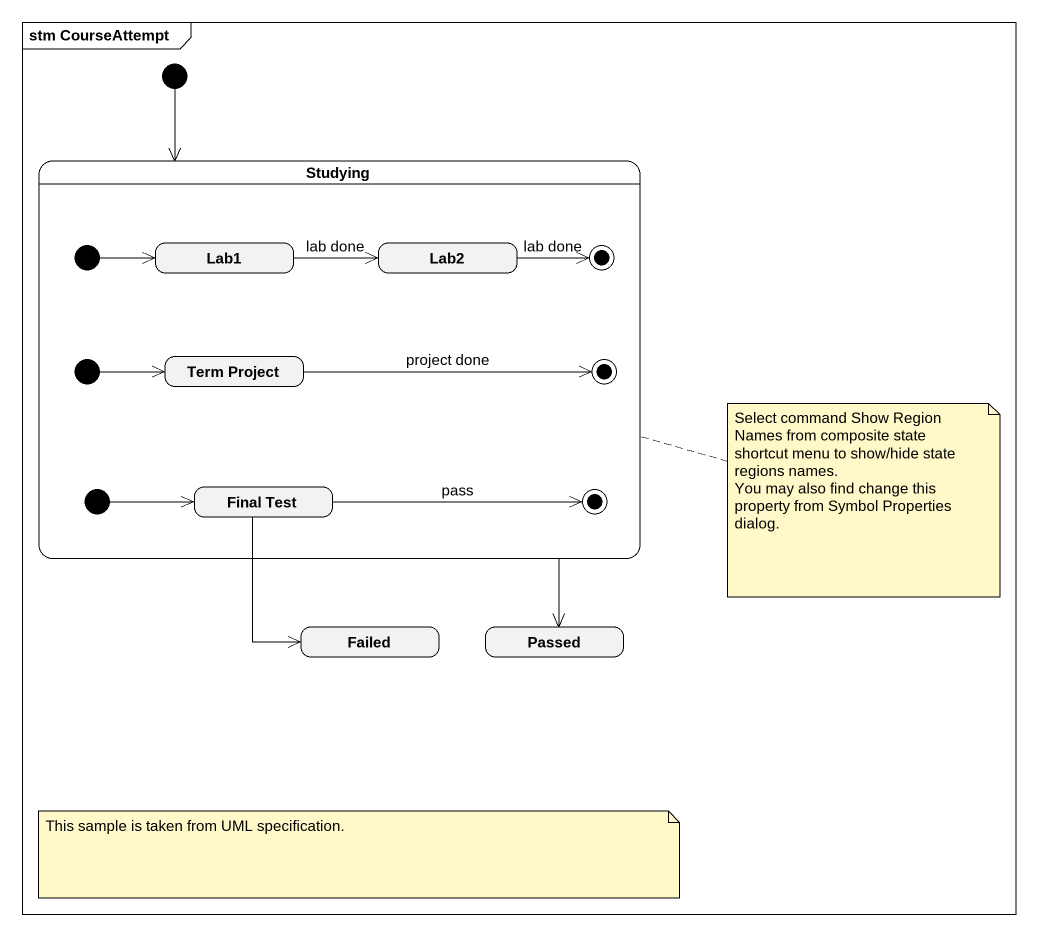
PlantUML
@startuml
mainframe stm CourseAttempt
hide empty description
state Studying {
  state initial2 <<start>>
  state Lab1
  state Lab2
  state final1 <<end>>
  state initial3 <<start>>
  state "Term Project" as Term_Project
  state final2 <<end>>
  state "Final Test" as Final_Test
  state initial4 <<start>>
  state final3 <<end>>
}
state Failed
state Passed
[*] --> Studying
Studying --> Passed
initial2 -right-> Lab1
Lab1 -right-> Lab2 : lab done
Lab2 -right-> final1 : lab done
initial3 -right-> Term_Project
Term_Project -right-> final2 : project done
Final_Test -right-> final3 : pass
Final_Test --> Failed
initial4 -right-> Final_Test
note right of Studying
  Select command Show Region Names from composite state shortcut menu to show/hide state regions names.
  You may also find change this property from Symbol Properties dialog.
end note
note as N2
  This sample is taken from UML specification.
end note
@enduml
